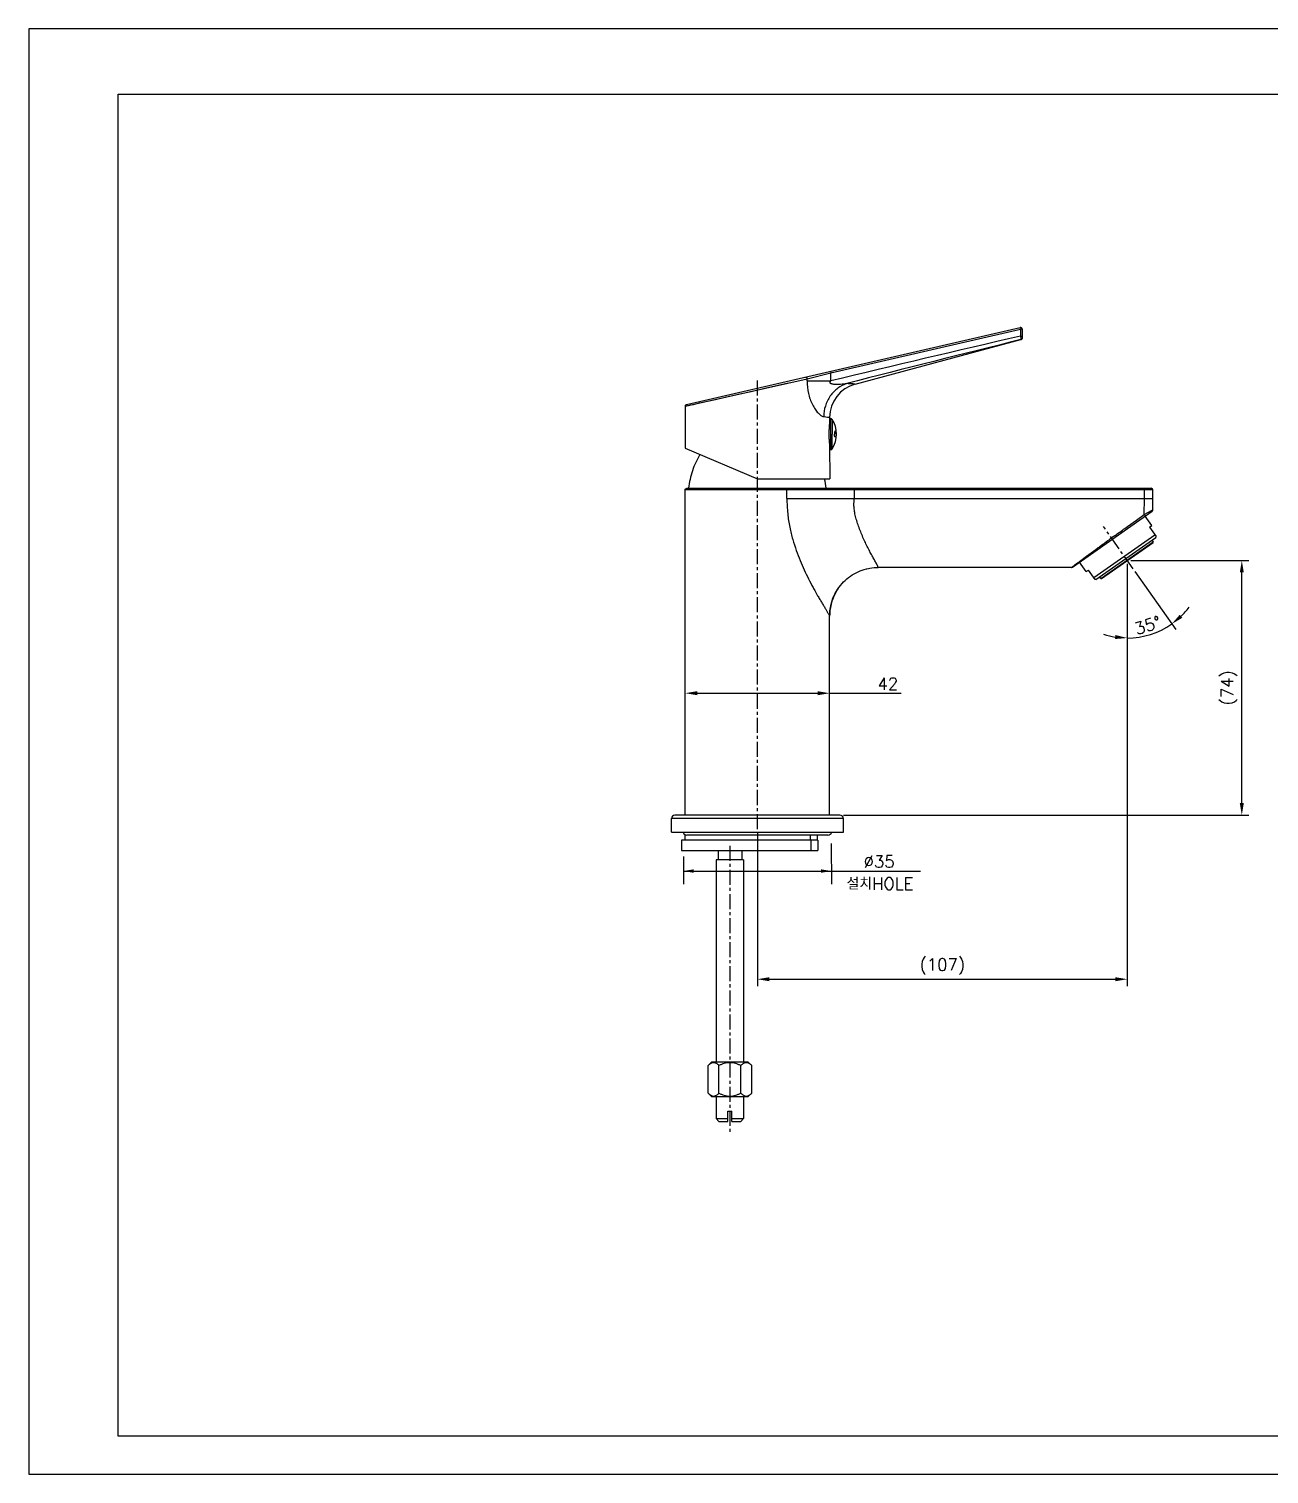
# Model space of a CAD drawing. Extents: x -4603 to -4009, y -5222 to -4802.
# Drawn here: x -4603.2 to -4242.6, y -5222.1 to -4802.1 of the extents above; entities that cross this region are included whole.
import ezdxf

# ---------------------------------------------------------------- set-up
doc = ezdxf.new("R2010")
doc.units = 0
doc.header["$LTSCALE"] = 7
doc.linetypes.add('CENTER', pattern=[2, 1.25, -0.25, 0.25, -0.25])
doc.linetypes.add('PHANTOM', pattern=[2.5, 1.25, -0.25, 0.25, -0.25, 0.25, -0.25])
doc.layers.get('0').update_dxf_attribs({"color": 2, "linetype": 'CONTINUOUS'})
doc.layers.get('Defpoints').update_dxf_attribs({"linetype": 'CONTINUOUS'})
for name, color, linetype in [('CL', 1, 'CENTER'), ('D', 2, 'CONTINUOUS'), ('DWG', 7, 'CONTINUOUS'), ('PH', 3, 'PHANTOM'), ('TXT', 4, 'CONTINUOUS')]:
    doc.layers.add(name, color=color, linetype=linetype)
doc.styles.add('DD', font='romans', dxfattribs={"bigfont": 'GHS.shx'})
doc.styles.add('GHS', font='ROMANS.shx', dxfattribs={"bigfont": 'GHS.shx'})
doc.dimstyles.new('DWJ', dxfattribs={"dimscale": 0, "dimtxt": 3.5, "dimasz": 3.5, "dimexe": 2, "dimexo": 1, "dimgap": 1, "dimtad": 1, "dimdec": 4, "dimdsep": 46, "dimtxsty": 'DD', "dimcen": 3, "dimclrd": 2, "dimclre": 2, "dimclrt": 2, "dimadec": 3, "dimazin": 2, "dimtfac": 1, "dimtdec": 4, "dimtmove": 0, "dimatfit": 3, "dimfxl": 1, "dimtvp": 1, "dimtolj": 1, "dimtzin": 0, "dimlwd": -1, "dimlwe": -1, "dimarcsym": 0})

# ---------------------------------------------------------------- blocks, each defined once
blk = doc.blocks.new('*U1')
at = {"layer": 'CL', "color": 0, "ltscale": 0.5, "transparency": 16777216}
blk.add_line((0, -42.16), (0, 88.96), dxfattribs=at)
blk = doc.blocks.new('*U3')
at = {"layer": 'CL', "color": 0, "ltscale": 0.5, "transparency": 16777216}
blk.add_line((0, 33.47), (0, -49.7), dxfattribs=at)
blk = doc.blocks.new('*U0')
at = {"layer": 'CL', "color": 0, "ltscale": 0.5, "transparency": 16777216}
blk.add_line((5.05, -7.22), (-3.52, 5.03), dxfattribs=at)
blk = doc.blocks.new('*D6')
at = {"layer": 'Defpoints', "color": 0, "transparency": 16777216}
for p in [(-4412.37, -4996.69), (-4370.37, -4995.11), (-4370.37, -4995.11)]:
    blk.add_point(p, dxfattribs=at)
at = {"layer": 'DWG', "color": 2, "transparency": 16777216}
for p, q in [((-4412.37, -4995.69), (-4412.37, -4993.11)), ((-4370.37, -4994.11), (-4370.37, -4993.11)), ((-4408.87, -4995.11), (-4373.87, -4995.11)), ((-4370.37, -4995.11), (-4349.62, -4995.11))]:
    blk.add_line(p, q, dxfattribs=at)
for points in [[(-4408.87, -4994.53), (-4408.87, -4995.7), (-4412.37, -4995.11)], [(-4373.87, -4994.53), (-4373.87, -4995.7), (-4370.37, -4995.11)]]:
    blk.add_solid(points, dxfattribs=at)
at = {"layer": 'DWG', "color": 2, "transparency": 16777216, "insert": (-4353.46, -4992.36), "char_height": 3.5, "attachment_point": 5, "style": 'DD'}
blk.add_mtext('\\A1;42', dxfattribs=at)
blk = doc.blocks.new('*D7')
at = {"layer": 'Defpoints', "color": 0, "transparency": 16777216}
for p in [(-4283.85, -4956.53), (-4250.55, -4956.53), (-4367.37, -5030.54)]:
    blk.add_point(p, dxfattribs=at)
at = {"layer": 'DWG', "color": 2, "transparency": 16777216}
for p, q in [((-4282.85, -4956.53), (-4248.55, -4956.53)), ((-4250.55, -5027.04), (-4250.55, -4960.03)), ((-4366.37, -5030.54), (-4248.55, -5030.54))]:
    blk.add_line(p, q, dxfattribs=at)
for points in [[(-4251.13, -4960.03), (-4249.96, -4960.03), (-4250.55, -4956.53)], [(-4251.13, -5027.04), (-4249.96, -5027.04), (-4250.55, -5030.54)]]:
    blk.add_solid(points, dxfattribs=at)
at = {"layer": 'DWG', "color": 2, "transparency": 16777216, "insert": (-4254.21, -4993.53), "char_height": 3.5, "attachment_point": 5, "rotation": 90, "style": 'DD'}
blk.add_mtext('\\A1;(74)', dxfattribs=at)
blk = doc.blocks.new('*D10')
at = {"layer": 'Defpoints', "color": 0, "transparency": 16777216}
for p in [(-4290.74, -4946.68), (-4283.85, -4957.53), (-4282.17, -4958.92), (-4279.29, -4978.6), (-4283.85, -5080.24)]:
    blk.add_point(p, dxfattribs=at)
at = {"layer": 'DWG', "color": 2, "transparency": 16777216}
blk.add_line((-4281.6, -4959.74), (-4269.77, -4976.63), dxfattribs=at)
for start, end in [(313.9069, 322.8137), (270, 305), (252.1863, 261.0931)]:
    blk.add_arc((-4283.85, -4956.53), 22.54, start, end, dxfattribs=at)
for points in [[(-4267.85, -4973.21), (-4268.59, -4972.31), (-4270.92, -4974.99)], [(-4287.29, -4978.21), (-4287.38, -4979.37), (-4283.85, -4979.06)]]:
    blk.add_solid(points, dxfattribs=at)
at = {"layer": 'DWG', "color": 2, "transparency": 16777216, "insert": (-4277.9, -4975.4), "char_height": 3.5, "attachment_point": 5, "rotation": 17.5, "style": 'DD'}
blk.add_mtext('\\A1;35°', dxfattribs=at)

msp = doc.modelspace()

# ---------------------------------------------------------------- linework, layer by layer
at = {"color": 7, "linetype": 'Continuous'}
for p, q in [((-4411.98561, -4911.23059), (-4314.99195, -4888.80892)), ((-4362.963, -4905.29233), (-4314.74906, -4892.35882)), ((-4314.75929, -4892.35297), (-4314.74906, -4892.35882)), ((-4314.48258, -4892.18113), (-4314.44508, -4892.125)), ((-4314.37952, -4891.9051), (-4314.38204, -4891.93438)), ((-4412.373, -4911.71788), (-4412.36955, -4923.90619)), ((-4370.48852, -4917.29727), (-4370.17308, -4917.27868)), ((-4370.17319, -4916.95186), (-4370.44443, -4916.95193)), ((-4370.43669, -4916.89616), (-4370.17326, -4916.87522)), ((-4370.37208, -4914.95437), (-4370.37165, -4916.45828)), ((-4370.17383, -4915.30822), (-4370.02954, -4915.30818)), ((-4370.17383, -4915.30822), (-4370.17159, -4921.89859)), ((-4370.17181, -4921.50957), (-4370.57059, -4921.49332)), ((-4370.17172, -4921.89859), (-4370.53352, -4921.8987)), ((-4370.17159, -4921.89859), (-4370.17128, -4924.30822)), ((-4412.36955, -4923.90619), (-4391.36703, -4932.81422)), ((-4370.1716, -4922.74122), (-4370.43507, -4922.72043)), ((-4370.36976, -4923.15828), (-4370.36703, -4932.80828)), ((-4370.17128, -4924.30822), (-4370.027, -4924.30818)), ((-4391.36703, -4932.81422), (-4370.36703, -4932.80828)), ((-4412.37114, -5030.53912), (-4412.37114, -4936.03912)), ((-4411.87102, -4935.53912), (-4276.87114, -4935.53912)), ((-4276.37114, -4941.77884), (-4276.37114, -4936.03912)), ((-4299.80644, -4958.4487), (-4276.58435, -4942.18841)), ((-4276.7091, -4946.41153), (-4278.65228, -4943.63639)), ((-4277.36443, -4946.87039), (-4276.7091, -4946.41153)), ((-4277.36443, -4946.87039), (-4275.44868, -4949.60636)), ((-4293.59137, -4961.52871), (-4275.81577, -4949.0821)), ((-4292.96868, -4962.06932), (-4275.52074, -4949.85214)), ((-4291.34418, -4961.77417), (-4276.3538, -4951.27779)), ((-4276.66755, -4950.65514), (-4276.32914, -4951.13844)), ((-4275.52074, -4949.85214), (-4275.44868, -4949.60636)), ((-4359.69989, -4958.97166), (-4359.53158, -4958.93015)), ((-4300.09323, -4958.53912), (-4356.22901, -4958.53912)), ((-4295.79535, -4959.77586), (-4297.73852, -4957.00072)), ((-4295.79535, -4959.77586), (-4295.14003, -4959.317)), ((-4293.22428, -4962.05297), (-4295.14003, -4959.317)), ((-4292.96868, -4962.06932), (-4293.22428, -4962.05297)), ((-4291.48345, -4961.74961), (-4291.82186, -4961.26631)), ((-4369.7022, -4968.38325), (-4369.95369, -4969.27057)), ((-4369.39399, -4967.51569), (-4369.70347, -4968.38723)), ((-4369.02999, -4966.67003), (-4369.39579, -4967.52029)), ((-4368.61299, -4965.85214), (-4369.0324, -4966.67517)), ((-4368.14286, -4965.06153), (-4368.61608, -4965.85774)), ((-4367.98621, -4964.82198), (-4368.14667, -4965.0675)), ((-4368.14286, -4965.06153), (-4368.07793, -4964.96096)), ((-4368.08963, -4964.98023), (-4368.07793, -4964.96096)), ((-4368.07793, -4964.96096), (-4367.98621, -4964.82198)), ((-4370.37114, -5030.53912), (-4370.37114, -4972.68126)), ((-4370.35492, -4972.00418), (-4370.37113, -4972.68128)), ((-4370.35496, -4972.00505), (-4370.37113, -4972.68128)), ((-4370.28066, -4971.08413), (-4370.35496, -4972.00505)), ((-4370.14618, -4970.16888), (-4370.28086, -4971.08586)), ((-4369.95287, -4969.26727), (-4370.14664, -4970.17142)), ((-4416.37114, -5035.53912), (-4416.37114, -5031.53912)), ((-4367.37114, -5030.53912), (-4415.37093, -5030.53912)), ((-4366.37114, -5035.53912), (-4366.37114, -5031.53912)), ((-4416.37114, -5035.53912), (-4366.37114, -5035.53912)), ((-4413.47114, -5037.83912), (-4413.47114, -5040.83912)), ((-4373.77114, -5037.83912), (-4413.47114, -5037.83912)), ((-4412.47114, -5036.17589), (-4412.47114, -5037.83912)), ((-4370.87293, -5036.33912), (-4411.86936, -5036.33912)), ((-4373.97066, -5036.33912), (-4373.97066, -5037.83912)), ((-4373.77114, -5037.83912), (-4373.77114, -5040.83912)), ((-4413.47114, -5040.83912), (-4373.77114, -5040.83912)), ((-4403.37114, -5043.53912), (-4403.37114, -5102.33912)), ((-4395.37114, -5043.53912), (-4403.37114, -5043.53912)), ((-4402.82114, -5040.83912), (-4402.82114, -5043.53912)), ((-4395.92114, -5040.83912), (-4395.92114, -5043.53912)), ((-4395.37114, -5043.53912), (-4395.37114, -5102.33912)), ((-4404.72114, -5102.33912), (-4405.72114, -5103.33912)), ((-4394.02114, -5102.33912), (-4404.72114, -5102.33912)), ((-4394.02114, -5102.33912), (-4393.02114, -5103.33912)), ((-4405.72114, -5111.33912), (-4405.72114, -5103.33912)), ((-4402.54614, -5111.33912), (-4402.54614, -5103.33912)), ((-4396.19614, -5111.33912), (-4396.19614, -5103.33912)), ((-4393.02114, -5111.33912), (-4393.02114, -5103.33912)), ((-4405.72114, -5111.33912), (-4404.72114, -5112.33912)), ((-4393.02114, -5111.33912), (-4394.02114, -5112.33912)), ((-4404.72114, -5112.33912), (-4394.02114, -5112.33912)), ((-4403.37114, -5112.33912), (-4403.37114, -5118.73912)), ((-4395.37114, -5112.33912), (-4395.37114, -5118.73912)), ((-4402.57114, -5119.53912), (-4403.37114, -5118.73912)), ((-4403.37114, -5118.73912), (-4399.97114, -5118.73912)), ((-4402.57114, -5119.53912), (-4399.97114, -5119.53912)), ((-4399.97114, -5116.53912), (-4398.77114, -5116.53912)), ((-4399.97114, -5119.53912), (-4399.97114, -5116.53912)), ((-4398.77114, -5119.53912), (-4398.77114, -5116.53912)), ((-4398.77114, -5118.73912), (-4395.37114, -5118.73912)), ((-4398.77114, -5119.53912), (-4396.17114, -5119.53912)), ((-4396.17114, -5119.53912), (-4395.37114, -5118.73912))]:
    msp.add_line(p, q, dxfattribs=at)
at = {"color": 8, "linetype": 'Continuous', "true_color": 0x787878}
for p, q in [((-4370.05086, -4902.04987), (-4314.87934, -4889.29608)), ((-4314.87934, -4889.29608), (-4314.99195, -4888.80892)), ((-4314.37934, -4889.29594), (-4314.87934, -4889.29608)), ((-4314.87934, -4889.29608), (-4314.87876, -4891.34669)), ((-4314.87876, -4891.34811), (-4314.37876, -4891.34796)), ((-4412.373, -4911.71788), (-4376.92938, -4903.71937)), ((-4385.35629, -4905.62106), (-4382.29224, -4904.92956)), ((-4376.92938, -4903.71937), (-4370.05086, -4902.04987)), ((-4376.92919, -4904.37947), (-4376.92938, -4903.71937)), ((-4376.92919, -4904.37947), (-4370.0502, -4904.37752)), ((-4370.16348, -4901.56272), (-4370.05086, -4902.04987)), ((-4370.0502, -4904.37939), (-4370.05086, -4902.04987)), ((-4403.54919, -4909.72665), (-4400.74667, -4909.09418)), ((-4400.74667, -4909.09418), (-4396.43632, -4908.12152)), ((-4396.43632, -4908.12152), (-4393.18603, -4907.38798)), ((-4393.18603, -4907.38798), (-4389.2315, -4906.49557)), ((-4389.2315, -4906.49557), (-4385.35629, -4905.62106)), ((-4412.217, -4911.68268), (-4412.02234, -4911.63875)), ((-4372.10787, -4914.72521), (-4370.37208, -4914.95404)), ((-4372.10786, -4914.72485), (-4370.91269, -4914.88134)), ((-4370.17309, -4917.23339), (-4370.48082, -4917.23348)), ((-4370.17313, -4917.09627), (-4370.46355, -4917.09635)), ((-4370.17318, -4916.96833), (-4370.44672, -4916.96841)), ((-4370.02784, -4919.82931), (-4370.02954, -4915.30818)), ((-4369.60652, -4915.5414), (-4369.60491, -4919.8281)), ((-4370.56646, -4921.54093), (-4370.1718, -4921.54082)), ((-4370.17176, -4921.67772), (-4370.55458, -4921.67783)), ((-4370.17172, -4921.85891), (-4370.53745, -4921.85901)), ((-4370.027, -4924.30818), (-4370.02784, -4919.82931)), ((-4369.60411, -4924.07473), (-4369.60489, -4919.8281)), ((-4276.37114, -4936.03912), (-4412.37114, -4936.03912)), ((-4382.80262, -4938.53912), (-4382.80262, -4936.03912)), ((-4382.80262, -4938.53912), (-4276.37114, -4938.53912)), ((-4363.2426, -4935.53912), (-4363.2426, -4938.53912)), ((-4278.88398, -4943.21508), (-4278.87114, -4938.53912)), ((-4278.87114, -4938.53912), (-4278.87114, -4935.53912)), ((-4281.11277, -4944.79096), (-4278.88398, -4943.21508)), ((-4278.88398, -4943.21508), (-4276.81744, -4942.04063)), ((-4276.81744, -4942.04063), (-4276.37114, -4941.77884)), ((-4283.79993, -4946.6963), (-4281.11277, -4944.79096)), ((-4291.48345, -4961.74961), (-4276.32925, -4951.13852)), ((-4287.88777, -4949.61349), (-4287.71987, -4949.49306)), ((-4297.29872, -4956.50267), (-4295.66135, -4955.28927)), ((-4295.66135, -4955.28927), (-4293.01464, -4953.33231)), ((-4300.09323, -4958.53912), (-4299.60368, -4958.18578)), ((-4300.09323, -4958.53912), (-4299.97044, -4958.45031)), ((-4297.82085, -4956.88732), (-4297.76455, -4956.84593)), ((-4297.76455, -4956.84593), (-4297.29872, -4956.50267)), ((-4374.06458, -4966.42445), (-4374.01623, -4966.50804)), ((-4366.37114, -5031.53912), (-4416.37092, -5031.53912)), ((-4375.90091, -5037.83912), (-4375.90091, -5036.33912)), ((-4375.76166, -5040.83912), (-4375.76166, -5037.83912))]:
    msp.add_line(p, q, dxfattribs=at)
at = {"linetype": 'Continuous'}
msp.add_lwpolyline([(-4603.17648, -5222.05463), (-4009.17648, -5222.05463), (-4009.17648, -4802.05463), (-4603.17648, -4802.05463)], close=True, dxfattribs=at)
at = {"color": 7, "linetype": 'Continuous'}
for points in [[(-4314.74906, -4892.35882), (-4314.6948, -4892.34088), (-4314.63444, -4892.31222)], [(-4314.63444, -4892.31222), (-4314.57795, -4892.2754), (-4314.52685, -4892.23124), (-4314.48258, -4892.18113)], [(-4314.44508, -4892.125), (-4314.41523, -4892.06372), (-4314.39414, -4891.99957), (-4314.38204, -4891.93438)], [(-4314.38204, -4891.93438), (-4314.37965, -4891.90803), (-4314.37877, -4891.88828), (-4314.37861, -4891.87495)], [(-4314.37934, -4889.29594), (-4314.37862, -4891.88), (-4314.37952, -4891.9051)]]:
    msp.add_lwpolyline(points, dxfattribs=at)
at = {"color": 8, "linetype": 'Continuous', "true_color": 0x787878}
for points in [[(-4408.92468, -4910.93972), (-4408.18194, -4910.77209), (-4403.54919, -4909.72665)], [(-4411.89603, -4911.61025), (-4411.58596, -4911.54027), (-4411.40241, -4911.49886)], [(-4411.40241, -4911.49886), (-4410.979, -4911.4033), (-4410.73942, -4911.34924)], [(-4410.73942, -4911.34924), (-4410.20549, -4911.22874), (-4409.91154, -4911.16242)], [(-4409.91154, -4911.16242), (-4409.27088, -4911.01783), (-4408.92468, -4910.93972)], [(-4370.91269, -4914.88134), (-4370.56715, -4914.9272), (-4370.45884, -4914.94179), (-4370.39378, -4914.95084), (-4370.37208, -4914.95437)]]:
    msp.add_lwpolyline(points, dxfattribs=at)
at = {"color": 7, "linetype": 'Continuous'}
for centre, radius, start, end in [((-4314.87934, -4889.29608), 0.5, 0.0162141, 103.0162141), ((-4360.37208, -4914.95086), 10, 105.016214, 180.0201228), ((-4348.77842, -4919.9006), 21.8659, 172.0928459, 172.242961), ((-4349.90063, -4919.73323), 20.73133, 170.910845, 172.124352), ((-4370.0294, -4915.80818), 0.5, 32.2471668, 90.0162141), ((-4376.37256, -4919.80998), 8, 327.7852619, 32.2471664), ((-4349.0241, -4919.73357), 21.6185, 185.7541968, 187.9505617), ((-4348.392, -4919.64601), 22.25664, 187.9487251, 189.0796576), ((-4370.02714, -4923.80818), 0.5, 270.0162141, 327.7852613), ((-4395.25686, -4938.08367), 24.02087, 6.0807896, 12.6872904), ((-4276.87114, -4936.03912), 0.5, 0, 90), ((-4276.87114, -4941.77884), 0.5, 305, 359.9999943), ((-4276.41106, -4951.1958), 0.1, 305, 35), ((-4291.40154, -4961.69225), 0.1, 215, 305), ((-4415.37114, -5031.53912), 1, 90, 180), ((-4367.37114, -5031.53912), 1, 0, 90), ((-4411.86936, -5035.13912), 1.2, 199.4821476, 270), ((-4370.87293, -5035.13912), 1.2, 270, 340.5178524)]:
    msp.add_arc(centre, radius, start, end, dxfattribs=at)
at = {"color": 8, "linetype": 'Continuous', "true_color": 0x787878}
for centre, radius, start, end in [((-3318.50959, -9232.57854), 4454.10434, 102.92626079, 103.65550089), ((-3212.73404, -9364.58033), 4606.00449, 103.84277471, 104.49236095), ((-3860.31719, -5545.63339), 733.52322, 125.65476257, 125.77343976), ((-4443.61513, -4758.57887), 246.13455, 305.8095185, 306.1717646), ((-4454.59246, -4743.61006), 264.69705, 306.1775544, 306.3181235)]:
    msp.add_arc(centre, radius, start, end, dxfattribs=at)
for points, knots in [([(-4314.8789, -4891.34672), (-4314.8655, -4891.47491), (-4314.84353, -4891.66078), (-4314.81654, -4891.89761), (-4314.79889, -4892.04817), (-4314.78575, -4892.15794), (-4314.77663, -4892.23074), (-4314.77149, -4892.27335), (-4314.7665, -4892.30573), (-4314.76442, -4892.33187), (-4314.75975, -4892.34261), (-4314.76097, -4892.35304), (-4314.7593, -4892.35296)], [0, 0, 0, 0, 0.381548525, 0.554050546, 0.705606377, 0.830400758, 0.881058119, 0.923232968, 0.956500881, 0.980499719, 0.995044363, 1, 1, 1, 1]), ([(-4377.38594, -4903.23231), (-4377.33996, -4903.22168), (-4377.2259, -4903.23282), (-4377.07891, -4903.34427), (-4376.97356, -4903.5164), (-4376.9376, -4903.65198), (-4376.92938, -4903.71937)], [0, 0, 0, 0, 0.192044875, 0.437600786, 0.723768522, 1, 1, 1, 1]), ([(-4376.92919, -4904.37947), (-4376.92886, -4905.59115), (-4376.68047, -4907.95659), (-4375.71519, -4910.69463), (-4374.65594, -4912.53537), (-4373.82675, -4913.61379), (-4373.00638, -4914.37871), (-4372.38984, -4914.6888), (-4372.10786, -4914.72485)], [0, 0, 0, 0, 0.303400457, 0.589893126, 0.719474733, 0.83417862, 0.928817655, 1, 1, 1, 1]), ([(-4365.3909, -4905.1342), (-4366.31888, -4905.4302), (-4367.67888, -4906.13285), (-4369.21126, -4907.47741), (-4370.58169, -4909.13168), (-4371.76003, -4911.56163), (-4372.0938, -4913.68719), (-4372.10778, -4914.72487)], [0, 0, 0, 0, 0.234639907, 0.360387113, 0.489590103, 0.750007277, 1, 1, 1, 1]), ([(-4365.39024, -4905.13406), (-4365.68184, -4905.19206), (-4366.27899, -4905.28957), (-4367.18251, -4905.38381), (-4368.07358, -4905.42541), (-4368.78477, -4905.40851), (-4369.30135, -4905.35297), (-4369.63018, -4905.29212), (-4369.90412, -4905.20823), (-4370.11421, -4905.10012), (-4370.25429, -4904.95371), (-4370.28776, -4904.76184), (-4370.20569, -4904.56289), (-4370.11053, -4904.44306), (-4370.05218, -4904.37967)], [0, 0, 0, 0, 0.158967069, 0.323258818, 0.485464581, 0.6356681, 0.703037865, 0.763076809, 0.814243568, 0.855670161, 0.888569314, 0.918503668, 0.953936185, 1, 1, 1, 1]), ([(-4362.963, -4905.29233), (-4362.95994, -4905.29151), (-4362.98792, -4905.29197), (-4363.00186, -4905.28859), (-4363.0582, -4905.28598), (-4363.15531, -4905.27839), (-4363.33451, -4905.26663), (-4363.60001, -4905.24826), (-4363.94337, -4905.22543), (-4364.54814, -4905.18588), (-4365.03918, -4905.15518), (-4365.39092, -4905.1342)], [0, 0, 0, 0, 0.003906883, 0.015751546, 0.035513875, 0.063173395, 0.142090778, 0.252304059, 0.393555295, 0.565524572, 1, 1, 1, 1]), ([(-4382.80262, -4936.03912), (-4382.80262, -4935.97759), (-4382.81291, -4935.85484), (-4382.85162, -4935.68198), (-4382.93811, -4935.53912), (-4383.00663, -4935.53912)], [0, 0, 0, 0, 0.326353008, 0.636590925, 1, 1, 1, 1]), ([(-4382.80262, -4938.53912), (-4382.803, -4940.0037), (-4382.65363, -4942.80582), (-4382.05026, -4946.78605), (-4381.1683, -4950.35036), (-4380.1211, -4953.54981), (-4378.9927, -4956.48098), (-4377.4245, -4960.11256), (-4376.11344, -4962.72806), (-4375.1909, -4964.41981)], [0, 0, 0, 0, 0.161175231, 0.308147736, 0.442404147, 0.564757789, 0.678400745, 0.787941738, 1, 1, 1, 1]), ([(-4356.22901, -4958.53912), (-4356.22896, -4958.54651), (-4356.25071, -4958.48203), (-4356.27182, -4958.45413), (-4356.32654, -4958.33225), (-4356.3904, -4958.20375), (-4356.47302, -4958.03631), (-4356.60668, -4957.77195), (-4356.79993, -4957.39337), (-4357.06435, -4956.89899), (-4357.36017, -4956.35599), (-4357.68102, -4955.77476), (-4358.14188, -4954.94126), (-4358.74373, -4953.83918), (-4359.46575, -4952.44459), (-4360.17949, -4950.96569), (-4361.10424, -4948.88309), (-4361.9353, -4946.73759), (-4362.62672, -4944.58349), (-4363.01445, -4943.05189), (-4363.25396, -4941.65112), (-4363.30776, -4940.57904), (-4363.30461, -4939.82932), (-4363.27169, -4939.22478), (-4363.24159, -4938.80346), (-4363.2426, -4938.53912)], [0, 0, 0, 0, 0.00103187, 0.004391974, 0.009769278, 0.016936429, 0.025549886, 0.035432712, 0.058455605, 0.084780275, 0.113728449, 0.144758933, 0.177457532, 0.246675903, 0.320036289, 0.396646847, 0.475859933, 0.638080068, 0.717512156, 0.791525316, 0.858476072, 0.915487244, 0.941111434, 0.963100182, 1, 1, 1, 1]), ([(-4278.88398, -4943.21508), (-4278.84989, -4943.26361), (-4278.79894, -4943.33521), (-4278.73226, -4943.42631), (-4278.68767, -4943.48635), (-4278.65116, -4943.53288), (-4278.62273, -4943.57015), (-4278.60716, -4943.58427), (-4278.59699, -4943.59767), (-4278.59462, -4943.59602)], [0, 0, 0, 0, 0.371302162, 0.54965594, 0.70818618, 0.836366783, 0.928578972, 0.981951825, 1, 1, 1, 1]), ([(-4287.71987, -4949.49306), (-4287.395, -4949.26011), (-4286.08992, -4948.32565), (-4284.78254, -4947.39442), (-4283.79993, -4946.6963)], [0, 0, 0, 0, 0.249054573, 1, 1, 1, 1]), ([(-4293.01464, -4953.33231), (-4292.69786, -4953.09951), (-4291.40356, -4952.1508), (-4290.1044, -4951.20874), (-4289.12139, -4950.5004)], [0, 0, 0, 0, 0.244978112, 1, 1, 1, 1]), ([(-4375.1909, -4964.41981), (-4375.09765, -4964.59081), (-4374.72842, -4965.26249), (-4374.35057, -4965.92943), (-4374.06458, -4966.42445)], [0, 0, 0, 0, 0.254113742, 1, 1, 1, 1]), ([(-4374.01623, -4966.50804), (-4373.8054, -4966.87219), (-4373.38977, -4967.58031), (-4372.77622, -4968.60666), (-4372.19828, -4969.56488), (-4371.74572, -4970.31642), (-4371.41237, -4970.87519), (-4371.18669, -4971.25669), (-4370.98088, -4971.61075), (-4370.79489, -4971.93096), (-4370.65472, -4972.17505), (-4370.55747, -4972.34659), (-4370.49606, -4972.45603), (-4370.44697, -4972.54054), (-4370.4061, -4972.62179), (-4370.38868, -4972.64095), (-4370.3712, -4972.68719), (-4370.37113, -4972.68128)], [0, 0, 0, 0, 0.176077925, 0.343572092, 0.500358171, 0.64432722, 0.710666916, 0.772617439, 0.829809802, 0.882013715, 0.927641288, 0.94740572, 0.964840363, 0.979393421, 0.990462236, 0.997526555, 1, 1, 1, 1])]:
    msp.add_open_spline(points, degree=3, knots=knots, dxfattribs=at)
at = {"color": 7, "linetype": 'Continuous'}
for points, knots in [([(-4314.37861, -4891.86727), (-4314.37858, -4891.97381), (-4314.45203, -4892.19755), (-4314.65143, -4892.32646), (-4314.7593, -4892.35296)], [0, 0, 0, 0, 0.489597709, 1, 1, 1, 1]), ([(-4411.98562, -4911.23059), (-4412.0891, -4911.25451), (-4412.29253, -4911.3773), (-4412.37303, -4911.60432), (-4412.373, -4911.71788)], [0, 0, 0, 0, 0.483263467, 1, 1, 1, 1]), ([(-4370.44423, -4916.94931), (-4370.48818, -4917.272), (-4370.67534, -4918.91402), (-4370.66663, -4920.58074), (-4370.53367, -4921.90107)], [0, 0, 0, 0, 0.197061953, 1, 1, 1, 1]), ([(-4368.74271, -4918.95782), (-4368.75086, -4918.95782), (-4368.768, -4918.96077), (-4368.79254, -4918.97335), (-4368.8163, -4918.99359), (-4368.84924, -4919.03331), (-4368.88658, -4919.10271), (-4368.92412, -4919.20668), (-4368.95551, -4919.3341), (-4368.97924, -4919.48058), (-4368.99402, -4919.64069), (-4368.99732, -4919.75142), (-4368.99731, -4919.80789)], [0, 0, 0, 0, 0.026257621, 0.054963832, 0.087910866, 0.126208283, 0.220752185, 0.33996155, 0.482004614, 0.643111166, 0.817952973, 1, 1, 1, 1]), ([(-4368.74223, -4920.65782), (-4368.75037, -4920.65782), (-4368.76752, -4920.65488), (-4368.79207, -4920.64231), (-4368.81584, -4920.62208), (-4368.84881, -4920.58237), (-4368.88619, -4920.51298), (-4368.92379, -4920.40901), (-4368.95526, -4920.2816), (-4368.97906, -4920.13513), (-4368.99392, -4919.97505), (-4368.99729, -4919.86434), (-4368.99731, -4919.80789)], [0, 0, 0, 0, 0.026260175, 0.054969595, 0.087920921, 0.126223899, 0.220782612, 0.340011548, 0.482076652, 0.643187887, 0.818003428, 1, 1, 1, 1]), ([(-4368.49588, -4919.80775), (-4368.49589, -4919.75134), (-4368.49904, -4919.64074), (-4368.51297, -4919.48075), (-4368.53539, -4919.3343), (-4368.56526, -4919.20683), (-4368.60129, -4919.10279), (-4368.63751, -4919.03328), (-4368.6698, -4918.99352), (-4368.69322, -4918.97329), (-4368.71755, -4918.96073), (-4368.7346, -4918.95782), (-4368.74271, -4918.95782)], [0, 0, 0, 0, 0.182381311, 0.357548001, 0.518922548, 0.66108949, 0.780196545, 0.874401209, 0.912476998, 0.945212115, 0.97376977, 1, 1, 1, 1]), ([(-4368.49588, -4919.80775), (-4368.49586, -4919.86415), (-4368.49895, -4919.97476), (-4368.51278, -4920.13475), (-4368.53512, -4920.28122), (-4368.56492, -4920.4087), (-4368.60089, -4920.51277), (-4368.63708, -4920.58229), (-4368.66934, -4920.62207), (-4368.69274, -4920.64232), (-4368.71707, -4920.6549), (-4368.73412, -4920.65782), (-4368.74223, -4920.65782)], [0, 0, 0, 0, 0.182381276, 0.357547987, 0.518922547, 0.661089494, 0.780196549, 0.874401204, 0.912476989, 0.945212107, 0.973769763, 1, 1, 1, 1]), ([(-4408.08105, -4925.72438), (-4408.97595, -4927.21458), (-4410.44306, -4930.39447), (-4411.18768, -4933.81614), (-4411.37114, -4935.53912)], [0, 0, 0, 0, 0.500798853, 1, 1, 1, 1]), ([(-4412.37114, -4936.03912), (-4412.37114, -4935.91154), (-4412.26443, -4935.64573), (-4411.9986, -4935.53909), (-4411.87102, -4935.53912)], [0, 0, 0, 0, 0.500012607, 1, 1, 1, 1]), ([(-4367.9862, -4964.82199), (-4367.01532, -4963.36998), (-4364.54725, -4960.84562), (-4361.34016, -4959.38721), (-4359.69986, -4958.97178)], [0, 0, 0, 0, 0.507939578, 1, 1, 1, 1]), ([(-4359.53156, -4958.93025), (-4359.25335, -4958.8634), (-4358.16642, -4958.63671), (-4357.0529, -4958.53912), (-4356.22901, -4958.53912)], [0, 0, 0, 0, 0.257764907, 1, 1, 1, 1]), ([(-4300.09323, -4958.53912), (-4300.06664, -4958.53912), (-4299.96567, -4958.53059), (-4299.8675, -4958.49145), (-4299.80644, -4958.4487)], [0, 0, 0, 0, 0.262952813, 1, 1, 1, 1]), ([(-4370.37114, -4972.68126), (-4370.37114, -4971.37837), (-4369.99388, -4968.66075), (-4368.85393, -4966.15607), (-4368.09022, -4964.97985)], [0, 0, 0, 0, 0.48160534, 1, 1, 1, 1]), ([(-4402.54614, -5103.33912), (-4402.66622, -5103.21904), (-4402.90846, -5102.99613), (-4403.298, -5102.71987), (-4403.70675, -5102.53384), (-4404.13364, -5102.46629), (-4404.56053, -5102.53384), (-4404.96928, -5102.71987), (-4405.35882, -5102.99613), (-4405.60106, -5103.21904), (-4405.72114, -5103.33912)], [0, 0, 0, 0, 0.138062527, 0.267094444, 0.386789405, 0.500000006, 0.613210606, 0.732905562, 0.861937475, 1, 1, 1, 1]), ([(-4399.37114, -5102.48838), (-4399.64738, -5102.48838), (-4400.20072, -5102.53068), (-4401.01201, -5102.71095), (-4401.79576, -5102.98546), (-4402.29897, -5103.21554), (-4402.54614, -5103.33912)], [0, 0, 0, 0, 0.249954748, 0.4999375, 0.74995292, 1, 1, 1, 1]), ([(-4396.19614, -5103.33912), (-4396.44331, -5103.21554), (-4396.94651, -5102.98543), (-4397.73027, -5102.71095), (-4398.54156, -5102.53068), (-4399.0949, -5102.48838), (-4399.37114, -5102.48838)], [0, 0, 0, 0, 0.250048084, 0.500064397, 0.750047022, 1, 1, 1, 1]), ([(-4393.02114, -5103.33912), (-4393.14122, -5103.21904), (-4393.38346, -5102.99613), (-4393.773, -5102.71987), (-4394.18175, -5102.53384), (-4394.60864, -5102.46629), (-4395.03553, -5102.53384), (-4395.44428, -5102.71987), (-4395.83382, -5102.99613), (-4396.07606, -5103.21904), (-4396.19614, -5103.33912)], [0, 0, 0, 0, 0.138062527, 0.267094444, 0.386789405, 0.500000006, 0.613210606, 0.732905562, 0.861937475, 1, 1, 1, 1]), ([(-4405.72114, -5111.33912), (-4405.60106, -5111.4592), (-4405.35882, -5111.68212), (-4404.96928, -5111.95837), (-4404.56053, -5112.1444), (-4404.13364, -5112.21195), (-4403.70675, -5112.1444), (-4403.298, -5111.95837), (-4402.90846, -5111.68212), (-4402.66622, -5111.4592), (-4402.54614, -5111.33912)], [0, 0, 0, 0, 0.138062527, 0.267094444, 0.386789405, 0.500000006, 0.613210606, 0.732905562, 0.861937475, 1, 1, 1, 1]), ([(-4402.54614, -5111.33912), (-4402.29897, -5111.46271), (-4401.79577, -5111.69281), (-4401.01201, -5111.9673), (-4400.20072, -5112.14756), (-4399.64738, -5112.18986), (-4399.37114, -5112.18986)], [0, 0, 0, 0, 0.250048084, 0.500064397, 0.750047022, 1, 1, 1, 1]), ([(-4399.37114, -5112.18986), (-4399.0949, -5112.18986), (-4398.54156, -5112.14757), (-4397.73027, -5111.9673), (-4396.94652, -5111.69278), (-4396.44331, -5111.46271), (-4396.19614, -5111.33912)], [0, 0, 0, 0, 0.249954748, 0.4999375, 0.74995292, 1, 1, 1, 1]), ([(-4396.19614, -5111.33912), (-4396.07606, -5111.4592), (-4395.83382, -5111.68212), (-4395.44428, -5111.95837), (-4395.03553, -5112.1444), (-4394.60864, -5112.21195), (-4394.18175, -5112.1444), (-4393.773, -5111.95837), (-4393.38346, -5111.68212), (-4393.14122, -5111.4592), (-4393.02114, -5111.33912)], [0, 0, 0, 0, 0.138062527, 0.267094444, 0.386789405, 0.500000006, 0.613210606, 0.732905562, 0.861937475, 1, 1, 1, 1])]:
    msp.add_open_spline(points, degree=3, knots=knots, dxfattribs=at)
at = {"layer": 'D'}
for p, q in [((-4412.87114, -5046.79846), (-4368.62114, -5046.79846)), ((-4373.87114, -5046.79846), (-4343.98696, -5046.79846))]:
    msp.add_line(p, q, dxfattribs=at)
for points in [[(-4409.87114, -5046.29846), (-4409.87114, -5047.29846), (-4412.87114, -5046.79846)], [(-4372.87114, -5046.29846), (-4372.87114, -5047.29846), (-4369.87114, -5046.79846)]]:
    msp.add_solid(points, dxfattribs=at)
at = {"layer": 'DWG', "color": 2}
for p, q in [((-4283.84899, -4957.52598), (-4283.84899, -5080.23743)), ((-4391.37114, -5035.60812), (-4391.37114, -5080.23743)), ((-4387.87114, -5078.23743), (-4287.34899, -5078.23743))]:
    msp.add_line(p, q, dxfattribs=at)
for points in [[(-4387.87114, -5077.65409), (-4387.87114, -5078.82076), (-4391.37114, -5078.23743)], [(-4287.34899, -5077.65409), (-4287.34899, -5078.82076), (-4283.84899, -5078.23743)]]:
    msp.add_solid(points, dxfattribs=at)
at = {"layer": 'PH', "ltscale": 2}
for p, q in [((-4369.89326, -5038.75896), (-4369.87114, -5050.57748)), ((-4412.87114, -5042.57748), (-4412.87114, -5050.57748))]:
    msp.add_line(p, q, dxfattribs=at)
at = {"layer": 'TXT', "color": 4}
for p, q in [((-4577.17648, -4821.05463), (-4023.17648, -4821.05463)), ((-4577.17648, -5211.05463), (-4577.17648, -4821.05463))]:
    msp.add_line(p, q, dxfattribs=at)
at = {"layer": 'TXT', "color": 4, "linetype": 'Continuous'}
msp.add_line((-4023.17648, -5211.05463), (-4577.17648, -5211.05463), dxfattribs=at)

# ---------------------------------------------------------------- block references
at = {"layer": 'CL', "ltscale": 0.5}
for name, p in [('*U1', (-4391.37114, -4992.44966)), ('*U0', (-4287.22381, -4951.70612)), ('*U3', (-4399.37114, -5072.93912))]:
    msp.add_blockref(name, p, dxfattribs=at)

# ---------------------------------------------------------------- texts
at = {"layer": 'D', "char_height": 3.5, "attachment_point": 5, "style": 'GHS'}
for s, insert in [('\\A1;%%C35', (-4355.98658, -5044.04846)), ('\\A1;설치HOLE', (-4355.73424, -5050.46124))]:
    msp.add_mtext(s, dxfattribs=dict(at, insert=insert))
at = {"layer": 'DWG', "color": 2, "insert": (-4337.61007, -5074.57076), "char_height": 3.5, "attachment_point": 5, "style": 'DD'}
msp.add_mtext('\\A1;(107)', dxfattribs=at)

# ---------------------------------------------------------------- dimensions: what is measured, and where the dimension line sits
at = {"layer": 'DWG'}
dim = msp.add_angular_dim_2l(base=(-4279.29154, -4978.59765), line1=((-4282.17125, -4958.92193), (-4290.74486, -4946.67755)), line2=((-4283.84899, -4957.52598), (-4283.84899, -5080.23743)), dimstyle='DWJ', override={"dimscale": 1}, dxfattribs=at)
dim.commit()
dim.dimension.update_dxf_attribs({"geometry": '*D10', "text_midpoint": (-4277.89881, -4975.39744)})
dim = msp.add_linear_dim(base=(-4250.54823, -4956.52594), p1=(-4367.37114, -5030.53912), p2=(-4283.84894, -4956.52594), angle=90, text='(74)', dimstyle='DWJ', override={"dimscale": 1}, dxfattribs=at)
dim.commit()
dim.dimension.update_dxf_attribs({"geometry": '*D7', "text_midpoint": (-4254.2149, -4993.53253)})
dim = msp.add_linear_dim(base=(-4370.37114, -4995.11384), p1=(-4412.37114, -4996.69382), p2=(-4370.37114, -4995.11384), dimstyle='DWJ', override={"dimscale": 1}, dxfattribs=at)
dim.commit()
dim.dimension.update_dxf_attribs({"geometry": '*D6', "text_midpoint": (-4353.45749, -4995.11384), "dimtype": 128})

doc.saveas('drawing.dxf')
